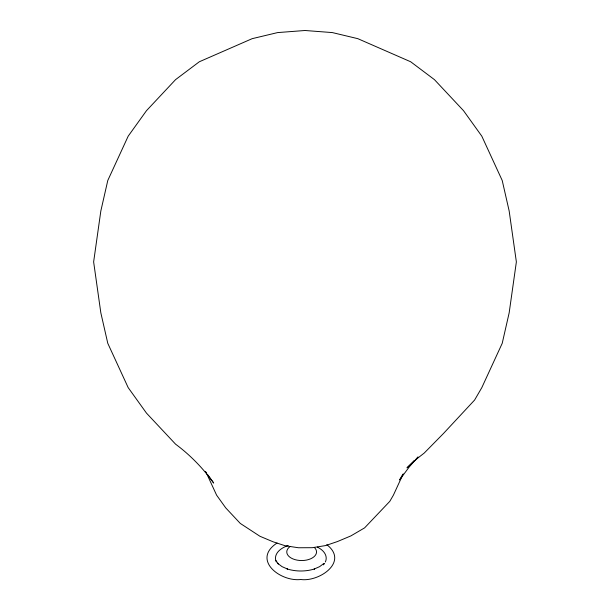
<?xml version="1.0" encoding="UTF-8"?>
<svg xmlns="http://www.w3.org/2000/svg" width="610" height="610" viewBox="0 0 610 610"><rect width="100%" height="100%" fill="white"/><g stroke="black" fill="none" stroke-linecap="round" stroke-linejoin="round"><path stroke-width="0.91" d="M403.21 473.856L393.404 495.152L389.798 501.351L364.605 527.871L350.902 535.893L337.46 541.55L325.565 545.584L312.267 547.696L298.465 547.757L285.122 545.744L273.127 541.81L259.921 536.259L240.279 523.418L225.738 507.894L216.596 495.152L206.79 473.856M402.714 474.542L399.58 479.925L409.218 466.993L417.964 456.882M414.251 460.474L407 467.847L417.087 458.628L424.209 453.07L443.478 433.489L474.603 400.038L481.816 387.625L502.213 343.331L509.167 312.823L516.365 261.904L509.167 210.984L502.213 180.476L481.816 136.175L463.524 110.684L434.434 79.635L410.683 61.77L357.841 38.674L332.351 32.582L305 30.5L277.649 32.582L252.159 38.674L199.317 61.77L175.566 79.635L146.476 110.684L128.184 136.175L107.787 180.476L100.833 210.984L93.635 261.904L100.833 312.823L107.787 343.331L128.184 387.625L146.476 413.115L175.566 444.164C190.206 455.029 203.054 468.251 213.691 483.059L207.591 474.557M277.054 543.022C251.526 559.713 280.219 581.986 300.837 579.5C319.251 582.085 348.996 561.833 326.83 544.692M323.872 563.442L319.648 566.629L314.135 569.069L314.577 568.955C305.663 571.684 296.01 571.684 287.096 568.955L287.531 569.069L282.026 566.629L277.794 563.442L278.381 563.968L275.789 560.354M205.372 471.469L206.485 473.009M205.318 471.461L206.393 473.002M314.546 547.65A14.884 8.593 0 0 1 310.719 558.768A14.884 8.593 0 0 1 291.13 558.02A14.884 8.593 0 0 1 289.841 546.712M317.383 547.109A25.361 14.648 0 0 1 325.336 561.993M324.52 563.449A25.361 14.648 0 0 1 323.43 564.86M276.338 561.993A25.361 14.648 0 0 1 288.156 545.523"/></g></svg>
